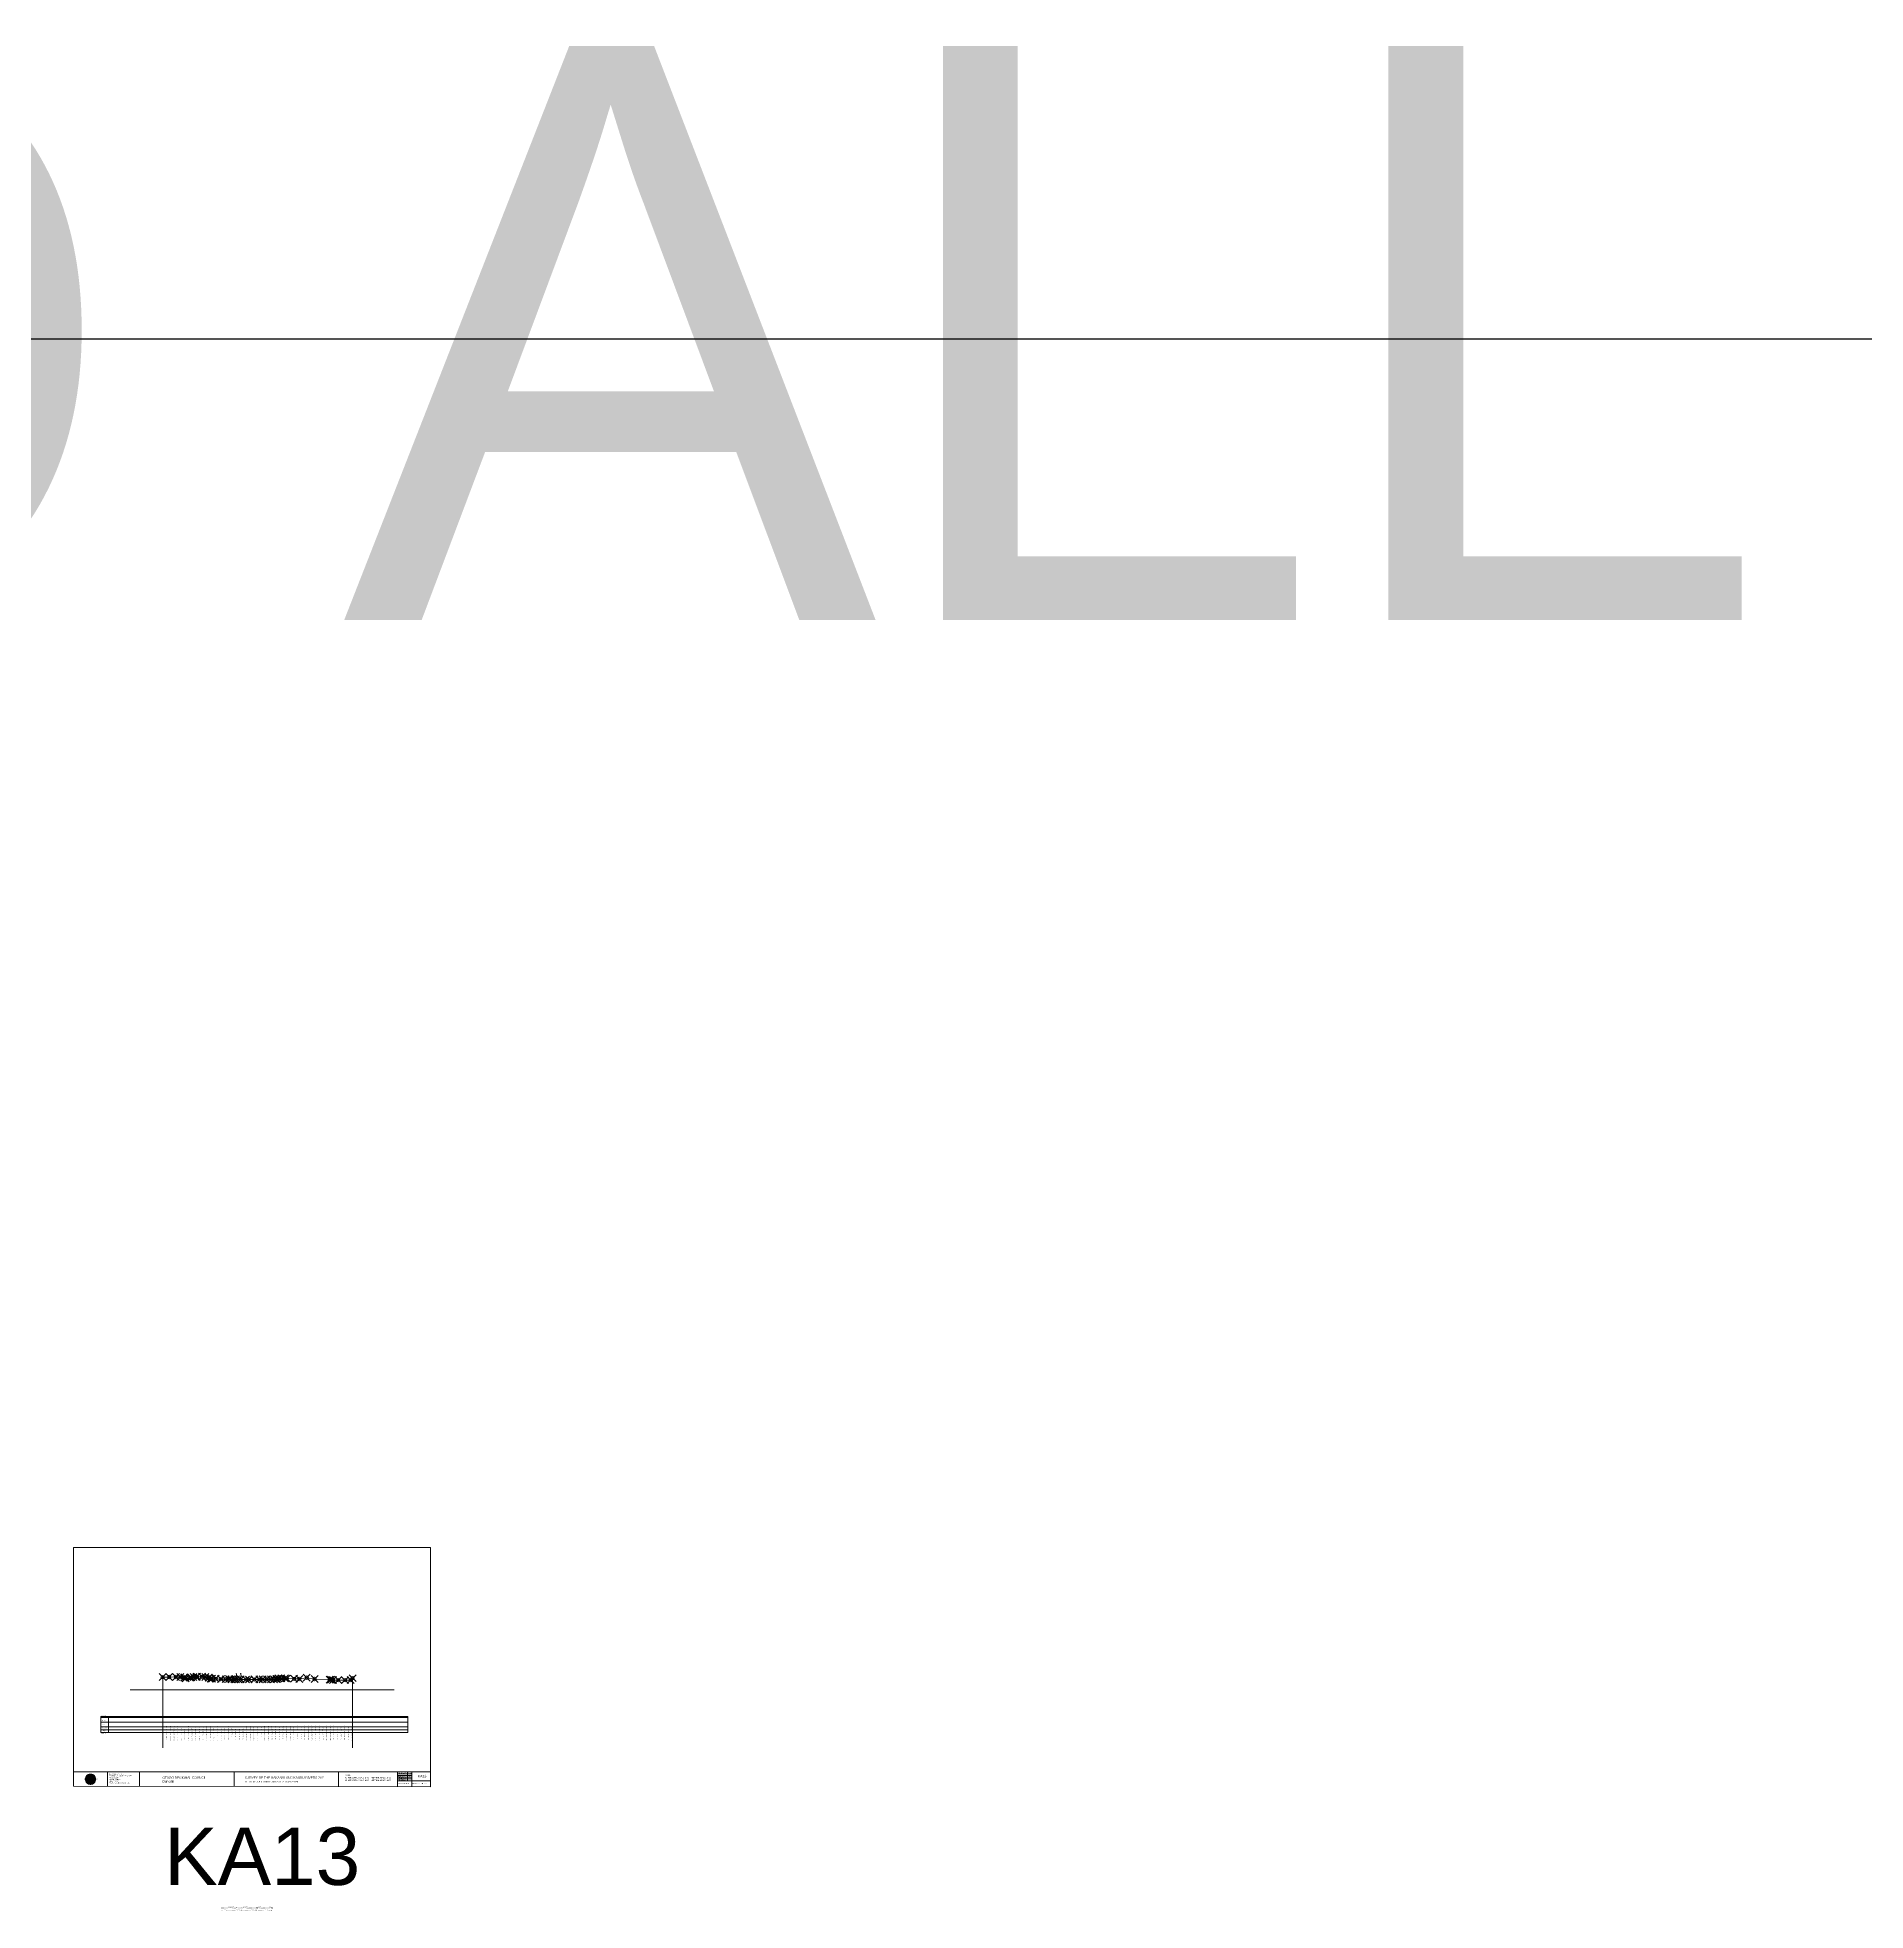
# Model space of a CAD drawing. Header units: millimetres. Extents: x -11318300 to 46111088, y -1699923 to 1425288130.
# Drawn here: x -3411567 to -1837472, y -47062 to 1565068 of the extents above; entities that cross this region are included whole.
import ezdxf

# ---------------------------------------------------------------- set-up
doc = ezdxf.new("R2010")
doc.units = ezdxf.units.MM
doc.header["$PDMODE"] = 35
doc.header["$PDSIZE"] = 3000
doc.layers.get('0').update_dxf_attribs({"lineweight": 0})
doc.layers.add('geo', color=7, linetype='Continuous', lineweight=0)
doc.styles.get("Standard").update_dxf_attribs({"font": 'arial.ttf'})

# ---------------------------------------------------------------- blocks, each defined once
blk = doc.blocks.new('Geomatics_Circle_SPT')
at = {"layer": 'geo', "color": 2, "linetype": 'Continuous', "lineweight": 0}
for p, q in [((0, 25.2), (-25.2, 0)), ((-24.7, 4.9), (-4.9, 24.7)), ((-24.7, -4.9), (4.9, 24.7)), ((4.9, -24.7), (-24.7, 4.9)), ((-24.7, 0), (0, -24.7)), ((-9.7, 23.3), (-23.3, 9.6)), ((9.7, 23.3), (-23.3, -9.7)), ((-23.3, 9.7), (9.7, -23.3)), ((-21, 14), (-14, 21)), ((-21, -14), (14, 21)), ((14, -21), (-21, 14)), ((0, 0), (-17.8, 17.8)), ((0, 0), (-17.8, -17.8)), ((-14, 21), (21, -14)), ((21, 14), (-14, -21)), ((23.3, -9.7), (-9.7, 23.3)), ((-9.7, -23.3), (23.3, 9.7)), ((-4.9, 24.7), (24.7, -4.9)), ((24.7, 4.9), (-4.9, -24.7)), ((25.2, 0), (0, 25.2)), ((0, 0), (17.8, 17.8)), ((0, 0), (17.8, -17.8)), ((0, -24.8), (25.2, 0)), ((4.9, 24.7), (24.7, 4.9)), ((23.3, 9.7), (9.7, 23.3)), ((14, 21), (21, 14)), ((17.8, 18.1), (17.8, 18.1)), ((-4.9, -24.7), (-24.7, -4.9)), ((-23.3, -9.7), (-9.7, -23.3)), ((-14, -21), (-21, -14)), ((-17.8, -17.8), (-17.8, -17.8)), ((24.7, -4.9), (4.9, -24.7)), ((4.9, -24.7), (4.9, -24.7)), ((9.7, -23.3), (23.3, -9.7)), ((21, -14), (14, -21)), ((18.1, -17.8), (18.1, -17.8))]:
    blk.add_line(p, q, dxfattribs=at)
at = {"layer": 'geo', "color": 1, "linetype": 'Continuous', "lineweight": 0}
for p, q in [((-25.2, 0), (9.7, 23.3)), ((-25.2, 0), (-9.6, 23.3)), ((-25.2, 0), (23.3, 9.7)), ((-25.2, 0), (-23.3, 9.7)), ((-23.3, -9.7), (-25.2, 0)), ((-9.6, -23.3), (-25.2, 0)), ((9.7, -23.3), (-25.2, 0)), ((-4.9, 24.8), (-24.7, -4.9)), ((4.9, 24.7), (-24.7, 4.9)), ((14, 21), (-24.7, -4.9)), ((-14, 21), (-24.7, 4.9)), ((21, 14), (-24.7, 4.9)), ((-21, 14), (-24.7, -4.9)), ((0, 0), (-24.7, 4.9)), ((-24.7, 4.9), (-21, -14)), ((-24.7, 4.9), (-4.9, -24.7)), ((-24.7, 4.9), (14, -21)), ((-24.7, 4.9), (-24.7, 4.9)), ((0, 0), (-24.7, -4.9)), ((-23.3, 9.7), (0, 25.2)), ((-23.3, -9.6), (0, 25.2)), ((-23.3, -9.6), (17.8, 17.8)), ((-23.3, 9.7), (-17.8, 17.9)), ((-23.3, -9.6), (-17.8, 17.9)), ((-23.3, 9.7), (17.8, 17.8)), ((-17.8, -17.8), (-23.3, 9.7)), ((0, -25.2), (-23.3, 9.7)), ((-23.3, 9.7), (17.8, -17.8)), ((-23.3, 9.7), (25.2, 0)), ((-23.3, 9.4), (-23.3, 9.4)), ((-23.3, -9.7), (25.2, 0)), ((4.9, 24.8), (-21, -14)), ((-4.9, 24.7), (-21, 14)), ((14, 21), (-21, 14)), ((-14, 21), (-21, -14)), ((0, 0), (-21, 14)), ((-21, 14), (-14, -21)), ((-21, 14), (4.9, -24.7)), ((-21, 14), (-21, 14)), ((24.7, 4.9), (-21, 14)), ((0, 0), (-21, -14)), ((-17.9, 17.6), (-17.9, 17.6)), ((-17.8, 17.8), (9.7, 23.3)), ((-17.8, 17.8), (-9.6, 23.3)), ((-17.8, -17.8), (9.7, 23.3)), ((-17.8, -17.8), (-9.7, 23.3)), ((-9.7, -23.3), (-17.8, 17.8)), ((-17.8, 17.8), (9.7, -23.3)), ((-17.8, 17.8), (23.3, -9.6)), ((-17.8, 17.8), (23.3, 9.7)), ((-17.8, -17.8), (23.3, 9.7)), ((4.9, 24.7), (-14, 21)), ((-4.9, 24.7), (-14, -20.9)), ((0, 0), (-14, 21)), ((-14, 21), (-4.9, -24.7)), ((-14, 21), (-14, 21)), ((24.7, -4.9), (-14, 21)), ((21, 14), (-14, 21)), ((-14, -21), (24.7, 4.9)), ((0, 0), (-14, -21)), ((-9.8, 23.1), (-9.8, 23.1)), ((-9.7, 23.3), (0, 25.2)), ((-9.7, 23.3), (0, -25.2)), ((-9.7, -23.3), (0, 25.2)), ((-9.6, 23.3), (17.8, -17.8)), ((-9.6, 23.3), (25.2, 0)), ((-9.6, 23.3), (17.8, 17.8)), ((-9.6, -23.3), (17.8, 17.9)), ((25.2, 0), (-9.6, -23.3)), ((0, 0), (-4.9, 24.7)), ((-4.9, 24.7), (-4.9, 24.7)), ((21, -14), (-4.9, 24.7)), ((24.8, 4.9), (-4.9, 24.7)), ((14, 21), (-4.9, 24.7)), ((-4.9, -24.7), (21, 14)), ((0, 0), (-4.9, -24.7)), ((-0.2, 25.1), (-0.2, 25.1)), ((0, 25.2), (9.7, -23.3)), ((0, 25.2), (23.3, -9.7)), ((0, 25.2), (23.3, 9.7)), ((0, 25.2), (9.7, 23.3)), ((0, 0), (4.9, 24.7)), ((0, -25.2), (9.7, 23.3)), ((0, 0), (14, 21)), ((0, 0), (21, 14)), ((23.3, 9.7), (0, -25.2)), ((0, 0), (24.8, 4.9)), ((0, 0), (4.9, -24.7)), ((0, 0), (14, -21)), ((0, 0), (21, -14)), ((0, 0), (24.8, -4.9)), ((21, 14), (4.9, 24.8)), ((14, -21), (4.9, 24.7)), ((24.7, -4.9), (4.9, 24.7)), ((4.9, 24.7), (4.9, 24.7)), ((4.9, -24.7), (14, 21)), ((4.9, -24.7), (24.7, 4.9)), ((9.4, 23.3), (9.4, 23.3)), ((9.7, 23.3), (17.8, -17.8)), ((9.7, 23.3), (25.2, 0)), ((9.7, 23.3), (17.8, 17.9)), ((17.8, 17.8), (9.7, -23.3)), ((25.2, 0), (9.7, -23.3)), ((21, -14), (14, 21)), ((24.7, 4.9), (14, 21)), ((14, 21), (14, 21)), ((14, -21), (21, 14)), ((17.6, 17.9), (17.6, 17.9)), ((17.8, 17.8), (23.3, -9.7)), ((17.8, 17.8), (23.3, 9.7)), ((23.3, 9.7), (17.8, -17.8)), ((24.7, -4.9), (21, 14)), ((21, 14), (21, 14)), ((21, -14), (24.7, 4.9)), ((23.1, 9.8), (23.1, 9.8)), ((23.3, 9.7), (25.2, 0)), ((25.2, 0), (23.3, -9.6)), ((24.7, 4.9), (24.7, 4.9)), ((25.1, 0.2), (25.1, 0.2)), ((-25.2, 0), (23.3, -9.7)), ((-25.1, -0.2), (-25.1, -0.2)), ((-24.7, -4.9), (-24.7, -4.9)), ((-24.7, -4.9), (-14, -21)), ((-24.7, -4.9), (4.9, -24.7)), ((-24.7, -4.9), (21, -14)), ((-17.8, -17.8), (-23.3, -9.7)), ((0, -25.2), (-23.3, -9.6)), ((17.8, -17.8), (-23.3, -9.6)), ((-23.1, -9.8), (-23.1, -9.8)), ((-21, -14), (24.7, -4.9)), ((-21, -14), (-21, -14)), ((-21, -14), (-4.9, -24.7)), ((-21, -14), (14, -21)), ((23.3, -9.7), (-17.8, -17.8)), ((-9.6, -23.3), (-17.8, -17.8)), ((9.7, -23.3), (-17.8, -17.8)), ((-17.6, -17.9), (-17.6, -17.9)), ((-14, -21), (21, -14)), ((-14, -21), (-14, -21)), ((-14, -21), (4.9, -24.7)), ((17.8, -17.8), (-9.7, -23.3)), ((0, -25.2), (-9.7, -23.3)), ((-9.4, -23.3), (-9.4, -23.3)), ((-4.9, -24.7), (24.7, -4.9)), ((-4.9, -24.7), (14, -21)), ((-4.9, -24.7), (-4.9, -24.7)), ((23.3, -9.6), (0, -25.2)), ((9.7, -23.3), (0, -25.2)), ((0.2, -25.1), (0.2, -25.1)), ((4.9, -24.7), (21, -14)), ((4.9, -24.7), (4.9, -24.7)), ((17.8, -17.8), (9.7, -23.3)), ((9.8, -23.1), (9.8, -23.1)), ((14, -21), (24.7, -4.9)), ((14, -21), (14, -21)), ((23.3, -9.6), (17.8, -17.8)), ((17.9, -17.6), (17.9, -17.6)), ((21, -14), (21, -14)), ((23.3, -9.4), (23.3, -9.4)), ((24.7, -4.9), (24.7, -4.9))]:
    blk.add_line(p, q, dxfattribs=at)
at = {"layer": 'geo', "color": 114, "linetype": 'Continuous', "lineweight": 0}
for p, q in [((17.9, 17.8), (-25.2, 0)), ((-24.7, 4.9), (14, 21)), ((-24.7, -4.9), (21, 14)), ((-14, -21), (-24.7, 4.9)), ((9.7, 23.3), (-23.3, 9.7)), ((0, 0), (-23.3, 9.7)), ((-23.3, 9.7), (-9.7, -23.3)), ((0, 0), (-23.3, -9.7)), ((-4.9, -24.7), (-21, 14)), ((-20.9, 14), (4.9, 24.7)), ((24.8, 4.9), (-20.9, -14)), ((0, 25.2), (-17.8, 17.8)), ((-17.8, 17.8), (0, -25.2)), ((-14, 21), (-4.9, 24.7)), ((4.9, -24.7), (-14, 21)), ((0, 0), (-9.7, 23.3)), ((0, 0), (-9.7, -23.3)), ((-4.9, 24.7), (14, -21)), ((17.8, -17.8), (0, 25.2)), ((0, 0), (9.7, 23.3)), ((0, 0), (23.3, 9.7)), ((0, 0), (9.7, -23.3)), ((0, 0), (23.3, -9.7)), ((4.9, 24.7), (21, -14)), ((23.3, -9.7), (9.7, 23.3)), ((14, 21), (24.7, -4.9)), ((25.2, 0), (17.8, 17.8)), ((21, 14), (24.7, 4.9)), ((-25.2, 0), (-17.8, -17.8)), ((-21, -14), (-24.7, -4.9)), ((-17.8, -17.8), (25.2, 0)), ((24.8, -4.9), (-14, -21)), ((-9.6, -23.3), (23.3, -9.7)), ((21, -14), (-4.9, -24.8)), ((0, -25.2), (17.9, -17.8)), ((14, -21), (4.9, -24.8))]:
    blk.add_line(p, q, dxfattribs=at)
at = {"layer": 'geo', "color": 250, "linetype": 'Continuous', "lineweight": 0}
for p, q in [((0, 0), (-25.2, 0)), ((24.7, 4.9), (-24.7, 4.9)), ((-24.7, 4.9), (-24.7, -4.9)), ((-23.3, 9.7), (23.3, 9.7)), ((-23.3, 9.7), (-23.3, 9.7)), ((-23.3, -9.7), (-23.3, 9.7)), ((21, 14), (-21, 14)), ((-21, 14), (-21, -14)), ((-17.8, 17.8), (17.8, 17.8)), ((-17.8, -17.8), (-17.8, 17.8)), ((-14, 21), (-14, 21)), ((14, 21), (-14, 21)), ((-14, 20.9), (-14, -21)), ((-9.7, 23.3), (9.7, 23.3)), ((-9.7, -23.3), (-9.7, 23.3)), ((-4.9, 24.7), (4.9, 24.7)), ((-4.9, 24.7), (-4.9, -24.7)), ((0, 0), (0, 25.2)), ((0, 0), (0, -25.2)), ((0, 0), (25.2, 0)), ((4.9, 24.7), (4.9, -24.7)), ((9.7, -23.3), (9.7, 23.3)), ((14, 21), (14, -21)), ((17.8, -17.8), (17.8, 17.8)), ((21, 14), (21, 14)), ((21, -14), (21, 14)), ((23.3, 9.7), (23.3, -9.7)), ((24.7, 4.9), (24.7, 4.9)), ((24.7, -4.9), (24.7, 4.9)), ((-24.7, -4.9), (24.7, -4.9)), ((23.3, -9.7), (-23.3, -9.7)), ((-21, -14), (21, -14)), ((17.8, -17.8), (-17.8, -17.8)), ((-14, -21), (14, -21)), ((9.7, -23.3), (-9.7, -23.3)), ((-4.9, -24.7), (4.9, -24.7))]:
    blk.add_line(p, q, dxfattribs=at)
blk = doc.blocks.new('GeomaticsNZ TITLE BLOCK')
at = {"color": 7, "linetype": 'Continuous', "lineweight": 0}
for p, q in [((0, 95), (0, 1579)), ((0, 1579), (2363, 1579)), ((2363, 1579), (2364, 95)), ((2364, 95), (0, 95)), ((0, 95), (0, 0)), ((0, 0), (2364, -4)), ((16, 95), (2364, 95)), ((224, 95), (224, 0)), ((2364, 95), (383, 95)), ((436, 95), (436, -1)), ((1063, 95), (1063, -2)), ((1755, 95), (1755, -3)), ((2144, 95), (2144, -3)), ((2144, 82), (2239, 82)), ((2144, 71), (2239, 71)), ((2144, 60), (2239, 60)), ((2144, 49), (2239, 49)), ((2144, 35), (2364, 35)), ((2212, 95), (2212, 36)), ((2239, 95), (2239, -3)), ((2364, -4), (2364, 95))]:
    blk.add_line(p, q, dxfattribs=at)
at = {"color": 7, "linetype": 'Continuous', "lineweight": 0, "xscale": 1.36, "yscale": 1.36, "zscale": 1.36}
blk.add_blockref('Geomatics_Circle_SPT', (112, 46), dxfattribs=at)
at = {"color": 7, "linetype": 'Continuous', "lineweight": 0}
for s, p in [('PK&RR', (2213, 85)), ('ST', (2220, 64)), ('PK', (2220, 51))]:
    blk.add_text(s, height=5, dxfattribs=at).set_placement(p)
at = {"color": 7, "linetype": 'Continuous', "lineweight": 0, "attachment_point": 1}
for s, width, heights, insert, char_height in [('{\\C256;Geomatics N.Z. LTD                   }', 125.08, [15.8], (69, 50), 7), ('{\\C256;GEOMATICS N.Z. LTD                   \\PTELEPHONE:  M 021 023 6 00 55;\\PPO BOX 2177\\PSOUTH DUNEDIN\\PDUNEDIN 9044\\PEmail: geomaticsnz@gmail.com}', 3535.73, [94.7], (234, 83), 7), ('{\\C256;OTAGO REGIONAL COUNCIL\\PDunedin}', 3535.73, [0], (589, 64), 15), ('{\\C256;SURVEY OF THE KAKANUI AND KAURU RIVERS 2021}', 3535.73, [0], (1134, 64), 15), ('{\\C256;ELEVATIONS ARE SHOWN IN LOCAL OTAGO DATUM}', 3535.73, [0], (1134, 35), 10), ('{\\C256;Surveyed by:}', 3535.73, [0], (2145, 92), 7), ('{\\C256;Checked by:}', 3535.73, [0], (2145, 59), 7), ('{\\C256;Approved by:}', 3535.73, [0], (2145, 46), 7), ('{\\C256;JOB No 0032021}', 3535.73, [0], (2145, 21), 7), ('{\\C256;Drawn by:}', 3535.73, [0], (2146, 70), 7), ('{\\C256;Drawn:16-JUNE-2021}', 3535.73, [0], (2245, 21), 7)]:
    blk.add_mtext_dynamic_manual_height_columns(s, width=width, gutter_width=159, heights=heights, dxfattribs=dict(at, insert=insert, char_height=char_height))

msp = doc.modelspace()

# ---------------------------------------------------------------- linework, layer by layer
at = {"lineweight": 30}
msp.add_line((-4925592, 1305662), (3437998, 1305662), dxfattribs=at)
at = {"color": 7, "lineweight": 0}
for p, q in [((-3303735, 153811), (-3303735, 92950)), ((-3240062, 155056), (-3240062, 156903)), ((-3236335, 155317), (-3236335, 157165)), ((-3140266, 152927), (-3140266, 92950))]:
    msp.add_line(p, q, dxfattribs=at)
at = {"lineweight": 0}
for p, q in [((-3331629, 143003), (-3104283, 143003)), ((-3357100, 120000), (-3357100, 119453))]:
    msp.add_line(p, q, dxfattribs=at)
at = {"color": 7, "lineweight": 0, "transparency": 33554687}
for p, q in [((-3357100, 120000), (-3092520, 120000)), ((-3357100, 119453), (-3357100, 106303)), ((-3357100, 119154), (-3092520, 119154)), ((-3357100, 115031), (-3092520, 115031)), ((-3350465, 120000), (-3350465, 106176)), ((-3092520, 120000), (-3092520, 106176)), ((-3357100, 110970), (-3092520, 110970)), ((-3357100, 108366), (-3092520, 108366)), ((-3357100, 106176), (-3092520, 106176))]:
    msp.add_line(p, q, dxfattribs=at)
at = {"color": 1, "lineweight": 0}
msp.add_lwpolyline([(-3303735, 153811), (-3298144, 153931), (-3292379, 153941), (-3288528, 153881), (-3285145, 153741), (-3284997, 153271), (-3283855, 152781), (-3280218, 153361), (-3279154, 153511), (-3277209, 153911), (-3274824, 154061), (-3274228, 154171), (-3269999, 154121), (-3266963, 153920), (-3264115, 153400), (-3263914, 153320), (-3262291, 152570), (-3261365, 152430), (-3258020, 152400), (-3253530, 152150), (-3249531, 152080), (-3246595, 152090), (-3244691, 152000), (-3242181, 151920), (-3240666, 151860), (-3238572, 151950), (-3236579, 151860), (-3231887, 151860), (-3229564, 151800), (-3224823, 151809), (-3220659, 151849), (-3217595, 151809), (-3214064, 151909), (-3210419, 151969), (-3207898, 151869), (-3205881, 152089), (-3205228, 152169), (-3204139, 152889), (-3201474, 152859), (-3198404, 152769), (-3196852, 152649), (-3190554, 152399), (-3186130, 152269), (-3179631, 153308), (-3172904, 152218), (-3160003, 151618), (-3158722, 151548), (-3157032, 151488), (-3157034, 151288), (-3152586, 151288), (-3146661, 151208), (-3141810, 151308), (-3140266, 152927)], dxfattribs=at)
at = {"color": 7, "lineweight": 0}
for p in [(-3303735, 153811), (-3298144, 153931), (-3292379, 153941), (-3288528, 153881), (-3285145, 153741), (-3284997, 153271), (-3283855, 152781), (-3280218, 153361), (-3279154, 153511), (-3277209, 153911), (-3274824, 154061), (-3274228, 154171), (-3269999, 154121), (-3266963, 153920), (-3264115, 153400), (-3263914, 153320), (-3262291, 152570), (-3261365, 152430), (-3258020, 152400), (-3253530, 152150), (-3249531, 152080), (-3246595, 152090), (-3244691, 152000), (-3242181, 151920), (-3240666, 151860), (-3238572, 151950), (-3236579, 151860), (-3231887, 151800), (-3229564, 151800), (-3224823, 151809), (-3220659, 151849), (-3217595, 151809), (-3214064, 151909), (-3210419, 151969), (-3207898, 151869), (-3205881, 152089), (-3205228, 152169), (-3204139, 152889), (-3201474, 152859), (-3198404, 152769), (-3196852, 152649), (-3190554, 152399), (-3186130, 152269), (-3179631, 153308), (-3172904, 152218), (-3160003, 151618), (-3158722, 151548), (-3157034, 151288), (-3157032, 151488), (-3152586, 151288), (-3146661, 151208), (-3141810, 151308), (-3140266, 152927)]:
    msp.add_point(p, dxfattribs=at)

# ---------------------------------------------------------------- block references
at = {"color": 7, "lineweight": 0, "xscale": 130.037656131007, "yscale": 130.037656131007, "zscale": 130.037656131007}
msp.add_blockref('GeomaticsNZ TITLE BLOCK', (-3380468, 59985), dxfattribs=at)

# ---------------------------------------------------------------- texts
at = {"color": 40, "lineweight": 0, "true_color": 0xf8d731}
msp.add_text('DO ALL K7-K13 AGAIN', height=493940.49, dxfattribs=at).set_placement((-4375362, 1063766))
at = {"color": 7, "lineweight": 0, "transparency": 33554687}
for s, height, p in [('DATUM 120.00', 473.07, (-3357167, 120136)), ('Easting', 473.1, (-3355725, 112528)), ('Northing', 473.1, (-3355656, 116387)), ('Section KA10', 473.07, (-3357167, 105258)), ('Ground Level', 473.07, (-3355708, 109739)), ('Chainage', 473.1, (-3355705, 107414))]:
    msp.add_text(s, height=height, dxfattribs=at).set_placement(p)
at = {"color": 7, "lineweight": 0}
for s, p in [('  0.90  153.81  1426984.50  5006142.58', (-3303233, 99251)), ('  6.49  153.93  1426979.72  5006138.98', (-3300102, 99253)), (' 12.25  153.94  1426974.75  5006136.06', (-3296972, 99204)), (' 16.10  153.88  1426971.56  5006133.89', (-3293841, 99204)), (' 19.49  153.74  1426968.61  5006132.23', (-3290710, 99204)), (' 19.63  153.27  1426968.48  5006132.16', (-3287580, 99204)), (' 20.78  152.78  1426967.58  5006131.44', (-3284449, 99259)), (' 24.41  153.36  1426964.51  5006129.49', (-3281318, 99259)), (' 25.48  153.51  1426963.58  5006128.97', (-3278188, 99259)), (' 27.42  153.91  1426961.84  5006128.09', (-3275057, 99259)), (' 29.81  154.06  1426959.63  5006127.14', (-3271926, 99259)), (' 30.40  154.17  1426959.05  5006126.95', (-3268796, 99250)), (' 34.63  154.12  1426955.52  5006124.61', (-3265665, 99250)), (' 37.67  153.92  1426953.26  5006122.48', (-3262534, 99250)), (' 40.52  153.40  1426950.71  5006121.19', (-3259404, 99271)), (' 40.72  153.32  1426950.56  5006121.05', (-3256273, 99271)), (' 42.34  152.57  1426948.86  5006120.73', (-3253142, 99271)), (' 43.27  152.43  1426948.18  5006120.06', (-3250011, 99271)), (' 46.61  152.40  1426945.42  5006118.16', (-3246881, 99271)), (' 51.10  152.15  1426941.39  5006116.15', (-3243750, 99251)), (' 55.10  152.08  1426937.98  5006114.06', (-3240620, 99251)), (' 58.04  152.09  1426935.54  5006112.42', (-3237489, 99251)), (' 59.94  152.00  1426933.86  5006111.52', (-3234358, 99251)), (' 62.45  151.92  1426931.76  5006110.14', (-3231228, 99253)), (' 63.97  151.86  1426930.54  5006109.23', (-3228097, 99253)), (' 66.06  151.95  1426928.65  5006108.31', (-3224966, 99253)), (' 68.05  151.86  1426926.80  5006107.52', (-3221836, 99253)), (' 72.75  151.80  1426923.14  5006104.50', (-3218705, 99247)), (' 75.07  151.80  1426920.62  5006104.19', (-3215575, 99247)), (' 79.81  151.81  1426916.81  5006101.32', (-3212444, 99247)), (' 83.97  151.85  1426913.46  5006098.81', (-3209314, 99251)), (' 87.04  151.81  1426910.95  5006097.04', (-3206183, 99251)), (' 90.57  151.91  1426907.67  5006095.64', (-3203053, 99251)), (' 94.21  151.97  1426904.25  5006094.26', (-3199922, 99251)), (' 96.73  151.87  1426902.19  5006092.79', (-3196792, 99251)), (' 98.75  152.09  1426900.54  5006091.62', (-3193661, 99251)), (' 99.40  152.17  1426899.97  5006091.30', (-3190531, 99251)), ('100.49  152.89  1426899.03  5006090.75', (-3187400, 99204)), ('103.16  152.86  1426896.81  5006089.27', (-3184270, 99204)), ('106.23  152.77  1426894.34  5006087.42', (-3181139, 99204)), ('107.78  152.65  1426892.98  5006086.67', (-3178008, 99204)), ('114.08  152.40  1426887.12  5006084.20', (-3174878, 99204)), ('118.50  152.27  1426883.56  5006081.53', (-3171747, 99204)), ('125.00  153.31  1426877.92  5006078.30', (-3168617, 99204)), ('131.73  152.22  1426871.69  5006075.62', (-3165486, 99204)), ('144.63  151.62  1426861.12  5006068.15', (-3162355, 99204)), ('145.91  151.55  1426859.98  5006067.56', (-3159225, 99204)), ('147.60  151.29  1426858.06  5006067.49', (-3156094, 99204)), ('147.60  151.49  1426858.07  5006067.47', (-3152964, 99204)), ('152.05  151.29  1426854.78  5006064.30', (-3149834, 99204)), ('157.97  151.21  1426849.32  5006061.89', (-3146703, 99204)), ('162.82  151.31  1426846.23  5006057.61', (-3143572, 99204)), ('164.37  152.93  1426844.51  5006057.47', (-3140442, 99204)), ('SH   KA13', (-3252755, -47088)), ('SH   KA13', (-3251913, -47088)), ('SH   KA13', (-3251071, -47088)), ('SH   KA13', (-3250230, -47088)), ('TB   KA13', (-3249394, -47073)), ('BB   KA13', (-3248559, -47108)), ('SH   KA13', (-3247717, -47088)), ('SH   KA13', (-3246875, -47088)), ('SH   KA13', (-3246033, -47088)), ('SH   KA13', (-3245191, -47088)), ('SH   KA13', (-3244349, -47088)), ('SH   KA13', (-3243508, -47088)), ('SH   KA13', (-3242666, -47088)), ('SH   KA13', (-3241824, -47088)), ('SH   KA13', (-3240982, -47088)), ('TB   KA13', (-3240147, -47073)), ('BB   KA13', (-3239311, -47108)), ('SH   KA13', (-3238469, -47088)), ('SH   KA13', (-3237628, -47088)), ('SH   KA13', (-3236786, -47088)), ('SH   KA13', (-3235944, -47088)), ('W    KA13', (-3235108, -47065)), ('SH   KA13', (-3234267, -47088)), ('SH   KA13', (-3233425, -47088)), ('SH   KA13', (-3232583, -47088)), ('SH   KA13', (-3231741, -47088)), ('SH   KA13', (-3230899, -47088)), ('SH   KA13', (-3230057, -47088)), ('SH   KA13', (-3229215, -47088)), ('SH   KA13', (-3228374, -47088)), ('SH   KA13', (-3227532, -47088)), ('SH   KA13', (-3226690, -47088)), ('SH   KA13', (-3225848, -47088)), ('SH   KA13', (-3225006, -47088)), ('SH   KA13', (-3224164, -47088)), ('W    KA13', (-3223329, -47065)), ('BB   KA13', (-3222494, -47108)), ('TB   KA13', (-3221658, -47073)), ('SH   KA13', (-3220816, -47088)), ('SH   KA13', (-3219974, -47088)), ('SH   KA13', (-3219133, -47088)), ('SH   KA13', (-3218291, -47088)), ('SH   KA13', (-3217449, -47088)), ('SH   KA13', (-3216607, -47088)), ('SH   KA13', (-3215765, -47088)), ('SH   KA13', (-3214923, -47088)), ('W    KA13', (-3214088, -47065)), ('SH   KA13', (-3213246, -47088)), ('SH   KA13', (-3212404, -47088)), ('SH   KA13', (-3211562, -47088)), ('SH   KA13', (-3210720, -47088)), ('BB   KA13', (-3209885, -47108)), ('TB   KA13', (-3209050, -47073))]:
    msp.add_text(s, height=500, rotation=90, dxfattribs=at).set_placement(p)
for s, height, p in [('A1 HORIZONTAL SCALE  1:400      VERTICAL SCALE   1:400 ', 1005.54, (-3146705, 66813)), ('A3 HORIZONTAL SCALE  1:800      VERTICAL SCALE   1:800', 1005.54, (-3146705, 64489)), ('SCALE :  ', 1005.5, (-3146752, 69137)), ('KA13', 2154.7, (-3084036, 67564)), ('KA13', 49394.5, (-3302410, -25016))]:
    msp.add_text(s, height=height, dxfattribs=at).set_placement(p)
at = {"color": 7, "lineweight": 0, "char_height": 500, "attachment_point": 1, "rotation": 90}
for insert in [(-3240850, 156361), (-3237123, 156623)]:
    msp.add_mtext_dynamic_manual_height_columns('W', width=4277.93, gutter_width=12.5, heights=[0], dxfattribs=dict(at, insert=insert))

doc.saveas('drawing.dxf')
